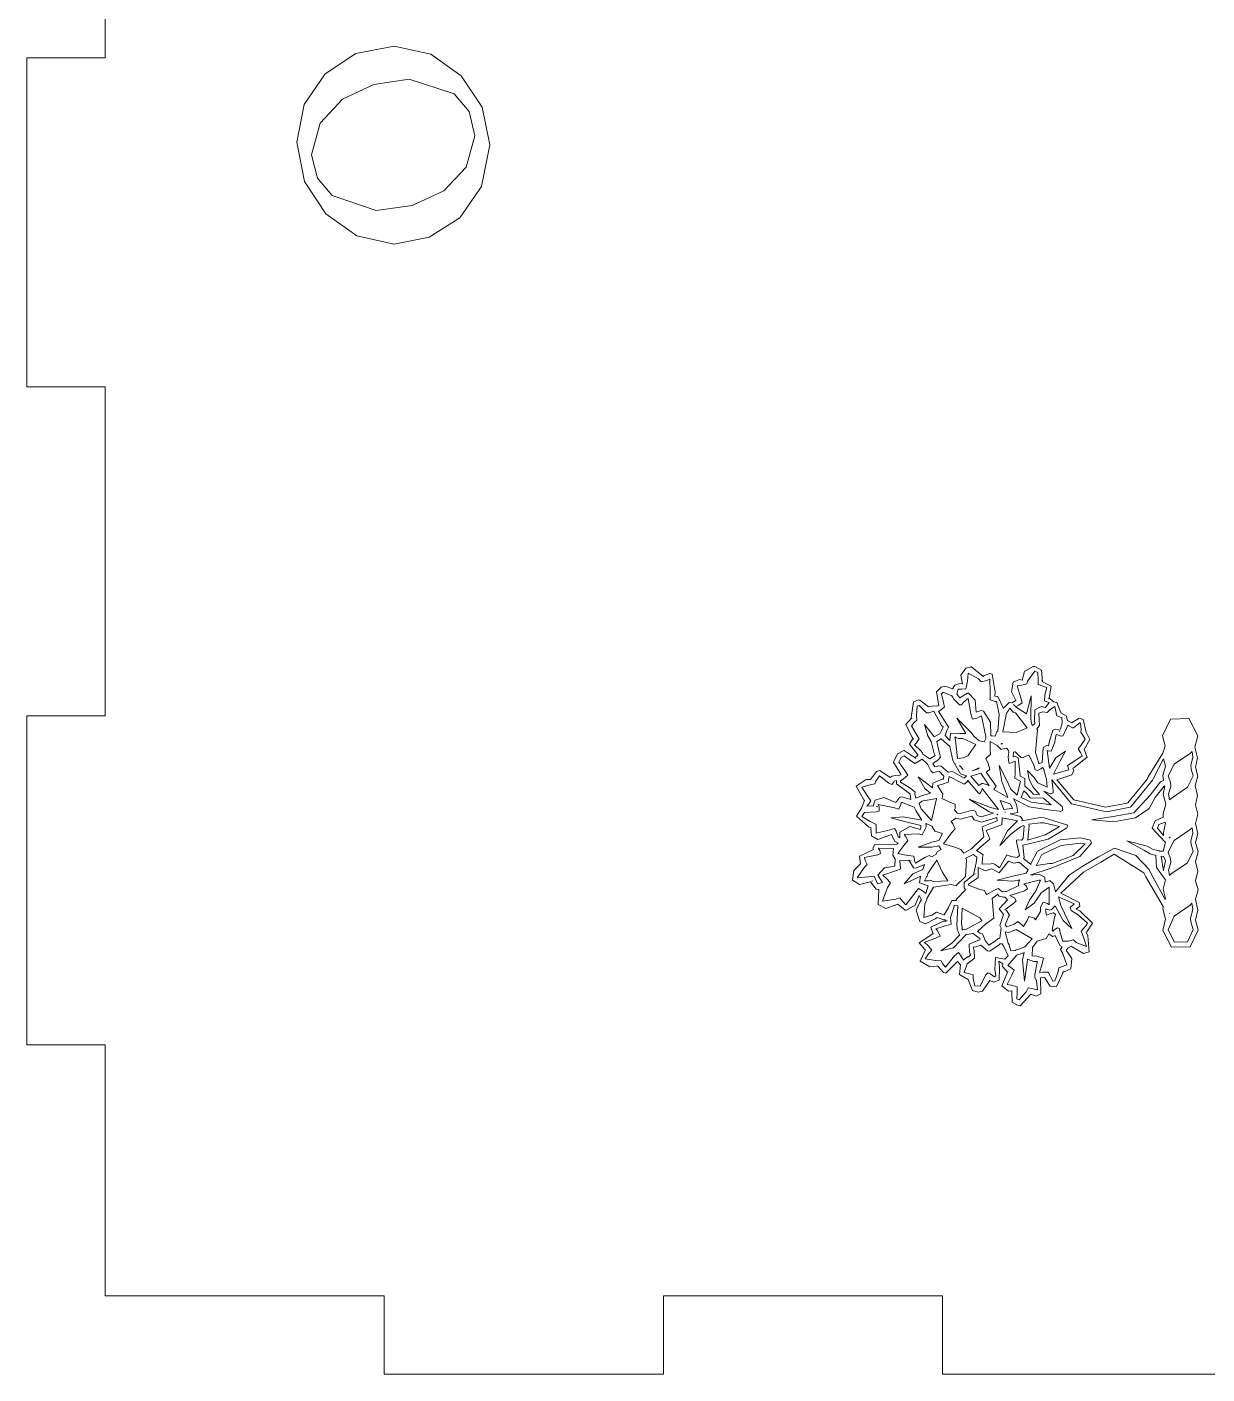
# Model space of a CAD drawing. Header units: millimetres. Extents: x 0 to 610, y 0 to 514.
# Drawn here: x 523.8 to 569.1, y 114.4 to 166.1 of the extents above; entities that cross this region are included whole.
import ezdxf

# ---------------------------------------------------------------- set-up
doc = ezdxf.new("R2010")
doc.units = ezdxf.units.MM
doc.header["$LTSCALE"] = 0.05
doc.layers.get('0').update_dxf_attribs({"plot": 0})
doc.layers.add('CUT', color=1, linetype='Continuous', lineweight=0)
doc.layers.add('ETCH', color=5, linetype='Continuous', lineweight=0)

# ---------------------------------------------------------------- blocks, each defined once
blk = doc.blocks.new('right_outer')
blk.add_lwpolyline([(-3, 176.842), (-3, 189.474), (0, 189.474), (0, 202.105), (-3, 202.105), (-3, 214.737), (0, 214.737), (0, 227.368), (-3, 227.368), (-3, 237), (-13.714, 237), (-13.714, 240), (-24.429, 240), (-24.429, 237), (-35.143, 237), (-35.143, 240), (-45.857, 240)])

msp = doc.modelspace()

# ---------------------------------------------------------------- linework, layer by layer
at = {"layer": 'ETCH'}
for p, q in [((536.415, 165.101), (535.227, 164.319)), ((537.884, 165.385), (536.415, 165.101)), ((539.284, 165.077), (537.884, 165.385)), ((537.884, 165.385), (537.884, 165.385)), ((540.453, 164.246), (539.284, 165.077)), ((535.227, 164.319), (534.432, 163.148)), ((535.9, 163.343), (537.101, 163.914)), ((537.101, 163.914), (538.461, 164.111)), ((538.461, 164.111), (540.187, 163.558)), ((538.461, 164.111), (538.461, 164.111)), ((541.256, 163.036), (540.453, 164.246)), ((540.187, 163.558), (540.759, 162.877)), ((534.432, 163.148), (534.142, 161.696)), ((535.043, 162.432), (535.9, 163.343)), ((541.554, 161.589), (541.256, 163.036)), ((534.712, 161.212), (535.043, 162.432)), ((540.759, 162.877), (540.977, 161.935)), ((540.977, 161.935), (540.647, 160.732)), ((534.142, 161.696), (534.441, 160.192)), ((541.234, 159.99), (541.554, 161.589)), ((534.932, 160.32), (534.712, 161.212)), ((535.505, 159.645), (534.932, 160.32)), ((540.647, 160.732), (539.782, 159.83)), ((534.441, 160.192), (535.252, 158.948)), ((539.782, 159.83), (538.569, 159.265)), ((540.396, 158.795), (541.234, 159.99)), ((537.194, 159.069), (535.505, 159.645)), ((538.569, 159.265), (537.194, 159.069)), ((535.252, 158.948), (536.443, 158.1)), ((539.219, 158.046), (540.396, 158.795)), ((536.443, 158.1), (537.884, 157.787)), ((537.884, 157.787), (539.219, 158.046))]:
    msp.add_line(p, q, dxfattribs=at)
for points in [[(561.983, 141.05), (561.878, 141.076), (561.642, 140.971), (561.571, 140.6), (561.74, 140.263), (561.583, 140.171), (561.485, 140.185), (561.269, 139.969), (561.262, 139.955), (561.052, 140.414), (560.927, 140.427), (560.947, 140.585), (560.829, 141.273), (560.731, 141.299), (560.515, 141.213), (560.482, 141.194), (560.036, 141.555), (559.82, 141.502), (559.63, 141.243), (559.676, 140.965), (559.689, 140.912), (559.676, 140.912), (559.591, 140.919), (559.401, 140.853), (559.309, 140.709), (559.04, 140.814), (558.87, 140.775), (558.693, 140.604), (558.778, 140.08), (558.706, 140.047), (558.595, 140.066), (558.385, 140.02), (558.057, 140.282), (557.998, 140.289), (557.808, 140.217), (557.723, 139.614), (557.73, 139.594), (557.52, 139.345), (557.749, 138.866), (557.795, 138.808), (557.776, 138.788), (557.651, 138.592), (557.979, 138.179), (557.979, 138.172), (557.868, 138.068), (557.842, 138.094), (557.455, 138.343), (557.442, 138.343), (557.192, 138.225), (557.042, 137.904), (557.324, 137.438), (557.337, 137.425), (557.232, 137.379), (557.121, 137.392), (556.99, 137.366), (556.918, 137.314), (556.518, 137.576), (556.386, 137.543), (556.157, 137.229), (556.149, 137.229), (555.999, 137.235), (555.612, 136.98), (555.901, 136.455), (555.933, 136.429), (555.809, 136.128), (555.619, 135.827), (556.084, 135.42), (556.182, 135.381), (556.175, 135.348), (556.195, 135.066), (556.437, 134.929), (556.903, 135.093), (556.961, 135.119), (557.099, 134.857), (557.223, 134.804), (557.177, 134.758), (556.325, 134.745), (556.253, 134.601), (556.273, 134.542), (555.735, 134.293), (555.781, 133.998), (555.518, 133.738), (555.467, 133.369), (555.742, 133.205), (556.142, 133.303), (556.161, 133.31), (556.377, 133.028), (556.456, 133.014), (556.475, 133.014), (556.449, 132.438), (556.744, 132.287), (557.209, 132.444), (557.485, 132.215), (557.537, 132.215), (557.869, 132.412), (558.009, 132.752), (558.022, 132.785), (558.029, 132.778), (558.114, 132.621), (558.068, 132.556), (557.91, 132.216), (558.055, 131.782), (558.266, 131.691), (558.64, 131.881), (558.718, 131.94), (558.777, 131.907), (558.981, 131.842), (559.034, 131.848), (559.066, 131.802), (558.968, 131.796), (558.47, 131.566), (558.568, 131.311), (558.554, 131.304), (558.024, 130.97), (558.246, 130.715), (558.272, 130.695), (558.253, 130.675), (558.063, 130.256), (558.436, 130.039), (558.692, 130.072), (558.744, 130.079), (558.758, 130.053), (558.961, 129.823), (559.053, 129.803), (559.505, 130.243), (559.61, 130.118), (559.57, 129.751), (559.852, 129.581), (559.891, 129.581), (560.081, 129.129), (560.291, 129.076), (560.462, 129.115), (560.744, 129.522), (560.881, 129.457), (561.097, 129.529), (561.117, 129.994), (561.091, 130.256), (561.235, 130.158), (561.228, 130.053), (561.418, 129.837), (561.195, 129.313), (561.457, 129.109), (561.582, 129.123), (561.589, 129.123), (561.582, 129.097), (561.601, 128.684), (561.824, 128.553), (561.903, 128.546), (562.309, 128.992), (562.513, 128.913), (562.703, 129.005), (562.683, 129.602), (562.677, 129.615), (562.788, 129.635), (562.853, 129.641), (562.867, 129.595), (563.05, 129.301), (563.174, 129.275), (563.299, 129.294), (563.548, 129.799), (563.548, 129.838), (563.568, 129.844), (563.843, 129.962), (563.885, 130.36), (563.672, 130.684), (563.672, 130.684), (563.731, 130.762), (563.868, 130.841), (563.868, 130.841), (563.894, 130.815), (564.34, 130.553), (564.556, 130.625), (564.504, 131.234), (564.438, 131.378), (564.438, 131.378), (564.464, 131.385), (564.674, 131.726), (564.189, 132.198), (564.058, 132.256), (564.189, 132.374), (564.163, 132.512), (563.469, 132.872), (564.34, 133.671), (565.002, 134.065), (565.507, 134.366), (566.654, 133.651), (566.733, 133.494), (567.388, 132.36), (567.381, 132.275), (567.486, 131.875), (567.375, 131.442), (567.715, 130.794), (568.423, 130.813), (568.731, 131.456), (568.633, 131.836), (568.725, 132.222), (568.627, 132.635), (568.732, 132.996), (568.634, 133.35), (568.719, 133.71), (568.627, 134.09), (568.732, 134.457), (568.634, 134.811), (568.719, 135.165), (568.627, 135.545), (568.725, 135.906), (568.627, 136.26), (568.713, 136.62), (568.621, 137), (568.725, 137.361), (568.627, 137.708), (568.713, 138.069), (568.608, 138.476), (568.726, 138.915), (568.372, 139.57), (567.677, 139.544), (567.369, 138.908), (567.467, 138.528), (567.382, 138.246), (566.818, 137.342), (566.785, 137.256), (566.038, 136.339), (566.012, 136.32), (565.184, 136.174), (563.967, 136.451), (563.312, 137.224), (563.882, 137.414), (563.967, 137.578), (563.921, 137.67), (563.98, 137.696), (564.471, 138.096), (564.36, 138.385), (564.582, 138.771), (564.432, 139.047), (564.327, 139.538), (564.163, 139.591), (563.894, 139.42), (563.888, 139.407), (563.717, 139.499), (563.671, 139.682), (563.468, 139.793), (563.468, 139.807), (563.311, 140.187), (563.186, 140.219), (563.015, 140.37), (563.015, 140.37), (563.094, 140.816), (562.766, 140.986), (562.766, 140.986), (562.727, 141.426), (562.471, 141.57), (562.399, 141.576), (562.076, 141.381), (561.983, 141.05), (561.983, 141.05)], [(559.656, 140.703), (559.819, 140.716), (559.878, 141.011), (559.911, 141.312), (560.311, 141.096), (560.403, 140.978), (560.625, 141.037), (560.737, 141.089), (560.75, 140.624), (560.75, 140.296), (560.947, 140.224), (560.999, 140.224), (561.058, 139.923), (561.104, 139.733), (561.045, 139.084), (561.006, 139.058), (560.941, 138.894), (560.836, 138.914), (560.783, 138.907), (560.764, 139.431), (560.495, 139.857), (560.403, 139.877), (560.219, 139.818), (560.178, 140.278), (559.925, 140.545), (559.885, 140.545), (559.584, 140.369), (559.531, 140.441), (559.479, 140.519), (559.531, 140.696), (559.656, 140.703), (559.656, 140.703)], [(562.461, 141.397), (562.585, 141.339), (562.592, 141.057), (562.598, 140.886), (562.769, 140.821), (562.933, 140.762), (562.854, 140.48), (562.841, 140.257), (562.933, 140.218), (563.012, 140.192), (562.88, 139.995), (562.867, 140.002), (562.71, 140.041), (562.467, 139.904), (562.448, 139.491), (562.467, 139.367), (562.363, 139.301), (562.323, 139.445), (562.31, 139.57), (562.329, 140.448), (562.153, 139.76), (561.792, 139.983), (561.759, 139.996), (561.74, 140.029), (561.851, 140.087), (561.983, 140.173), (561.924, 140.363), (561.786, 140.828), (561.97, 140.861), (562.16, 140.907), (562.186, 141.005), (562.461, 141.397), (562.461, 141.397)], [(562.749, 141.017), (562.749, 141.017), (562.723, 141.017), (562.736, 141.017), (562.749, 141.017), (562.749, 141.017)], [(558.974, 140.132), (558.882, 140.525), (558.948, 140.584), (559.276, 140.44), (559.308, 140.401), (559.361, 140.322), (559.577, 140.099), (559.656, 140.106), (559.728, 140.204), (559.904, 140.342), (560.016, 139.758), (560.081, 139.548), (560.238, 139.594), (560.415, 139.673), (560.585, 138.886), (560.585, 138.814), (560.527, 138.677), (560.337, 138.716), (560.127, 138.893), (560.127, 138.893), (560.029, 139.044), (559.478, 139.588), (559.819, 138.998), (559.583, 139.004), (559.524, 139.018), (559.23, 138.998), (559.204, 138.736), (559.02, 138.926), (559.086, 139.11), (559.158, 139.241), (559.007, 139.477), (558.771, 139.838), (558.876, 139.91), (559, 140.021), (558.974, 140.132), (558.974, 140.132)], [(562.998, 140.323), (563.017, 140.369), (562.998, 140.323), (562.998, 140.323)], [(558.168, 138.206), (558.161, 138.258), (558.076, 138.344), (557.853, 138.56), (557.925, 138.638), (558.023, 138.796), (557.912, 138.992), (557.728, 139.294), (557.84, 139.418), (557.944, 139.516), (557.925, 139.674), (557.951, 140.054), (558.03, 140.08), (558.266, 139.837), (558.324, 139.791), (558.403, 139.798), (558.586, 139.856), (558.888, 139.312), (558.953, 139.254), (558.934, 139.221), (558.822, 138.985), (558.6, 138.867), (558.502, 139.011), (558.233, 139.345), (558.358, 138.906), (558.489, 138.696), (558.6, 138.23), (558.64, 138.152), (558.443, 138.021), (558.168, 138.206), (558.168, 138.206)], [(561.511, 139.975), (561.563, 139.91), (561.642, 139.818), (561.721, 139.792), (562.173, 139.222), (562.127, 139.196), (561.747, 139.039), (561.242, 139.065), (561.379, 139.779), (561.451, 139.884), (561.511, 139.975), (561.511, 139.975)], [(561.648, 140.119), (561.72, 140.041), (561.648, 140.119), (561.648, 140.119)], [(563.24, 140.034), (563.273, 139.864), (563.299, 139.687), (563.443, 139.628), (563.508, 139.609), (563.515, 139.419), (563.502, 139.34), (563.449, 139.183), (563.43, 139.124), (563.279, 139.17), (563.155, 139.124), (563.017, 138.659), (562.998, 138.528), (562.932, 138.534), (562.782, 138.462), (562.749, 137.892), (562.624, 137.834), (562.624, 137.86), (562.493, 138.272), (562.572, 139.144), (562.546, 139.183), (562.651, 139.308), (562.637, 139.537), (562.618, 139.78), (562.768, 139.826), (562.945, 139.8), (563.05, 139.925), (563.24, 140.034), (563.24, 140.034)], [(557.742, 139.582), (557.748, 139.563), (557.742, 139.582), (557.742, 139.582)], [(564.224, 139.398), (564.25, 139.143), (564.23, 139.051), (564.316, 138.914), (564.394, 138.782), (564.23, 138.54), (564.132, 138.408), (564.224, 138.271), (564.29, 138.146), (563.922, 137.904), (563.719, 137.766), (563.778, 137.602), (563.188, 137.438), (563.437, 137.95), (563.64, 138.323), (563.273, 138.068), (563.03, 137.674), (562.945, 138.343), (562.984, 138.33), (563.089, 138.316), (563.227, 138.631), (563.292, 138.965), (563.299, 138.965), (563.371, 138.932), (563.489, 138.893), (563.541, 138.906), (563.659, 139.122), (563.738, 139.326), (563.77, 139.293), (563.914, 139.214), (563.947, 139.214), (564.078, 139.319), (564.19, 139.411), (564.224, 139.398), (564.224, 139.398)], [(557.808, 138.796), (557.821, 138.782), (557.808, 138.796), (557.808, 138.796)], [(559.138, 137.511), (558.876, 137.747), (558.784, 137.76), (558.626, 137.714), (558.554, 137.852), (558.751, 137.989), (558.849, 138.094), (558.777, 138.336), (558.712, 138.697), (558.869, 138.789), (559.203, 138.507), (559.314, 137.963), (559.609, 137.452), (559.845, 137.373), (559.753, 137.281), (559.307, 137.543), (559.138, 137.511), (559.138, 137.511)], [(559.459, 138.828), (559.551, 138.802), (559.61, 138.802), (559.708, 138.809), (560.199, 138.58), (559.891, 138.14), (559.727, 138.068), (559.504, 138.042), (559.433, 138.625), (559.44, 138.658), (559.413, 138.795), (559.394, 138.867), (559.459, 138.828), (559.459, 138.828)], [(561.523, 137.858), (561.667, 137.917), (561.707, 137.943), (561.713, 137.464), (561.7, 137.288), (561.864, 137.19), (561.917, 137.176), (561.785, 136.639), (561.536, 136.882), (561.529, 136.888), (561.385, 137.222), (561.103, 137.766), (561.195, 137.163), (561.425, 136.541), (560.9, 136.849), (560.985, 136.973), (560.854, 137.157), (560.605, 137.51), (560.638, 137.536), (560.736, 137.635), (560.67, 137.851), (560.585, 138.041), (560.657, 138.113), (560.762, 138.198), (560.755, 138.401), (560.755, 138.696), (561.017, 138.538), (561.174, 138.388), (561.305, 138.42), (561.384, 138.44), (561.456, 138.348), (561.463, 138.295), (561.449, 138.085), (561.463, 137.902), (561.476, 137.843), (561.523, 137.858), (561.523, 137.858)], [(561.163, 138.586), (561.196, 138.599), (561.196, 138.599), (561.163, 138.586), (561.163, 138.586)], [(561.209, 138.606), (561.195, 138.599), (561.182, 138.625), (561.182, 138.625), (561.228, 138.606), (561.209, 138.606), (561.209, 138.606)], [(563.418, 139.064), (563.424, 139.09), (563.424, 139.09), (563.418, 139.064), (563.418, 139.064)], [(557.598, 137.4), (557.473, 137.583), (557.25, 137.904), (557.342, 138.081), (557.454, 138.14), (557.696, 137.963), (557.867, 137.845), (558.018, 137.943), (558.142, 138.015), (558.339, 137.832), (558.358, 137.799), (558.476, 137.563), (558.555, 137.484), (558.68, 137.524), (558.798, 137.556), (558.981, 137.36), (558.968, 137.275), (558.961, 137.248), (558.908, 137.242), (558.548, 137.091), (558.541, 136.908), (558.37, 137.045), (557.984, 137.34), (558.252, 136.894), (558.468, 136.704), (558.082, 136.599), (558.049, 136.586), (557.898, 136.514), (557.859, 136.685), (557.872, 136.743), (557.702, 136.887), (557.315, 137.137), (557.309, 137.189), (557.413, 137.242), (557.598, 137.4), (557.598, 137.4)], [(562.939, 136.941), (562.579, 137.111), (562.428, 137.321), (562.185, 137.583), (562.244, 137.236), (562.408, 136.941), (562.644, 136.653), (562.401, 136.672), (562.329, 136.777), (562.087, 136.973), (562.087, 137.268), (561.897, 137.379), (561.903, 137.405), (561.831, 138.067), (561.7, 138.132), (561.635, 138.1), (561.648, 138.283), (561.694, 138.29), (561.707, 138.29), (561.825, 138.185), (561.943, 138.074), (561.996, 138.067), (562.12, 138.126), (562.219, 138.172), (562.238, 138.172), (562.415, 137.818), (562.48, 137.608), (562.565, 137.575), (562.703, 137.647), (562.761, 137.693), (562.794, 137.661), (562.873, 137.379), (562.912, 137.241), (562.939, 136.941), (562.939, 136.941)], [(568.536, 138.081), (568.451, 137.78), (568.464, 137.636), (568.549, 137.374), (568.32, 136.934), (567.697, 136.509), (567.632, 136.45), (567.599, 136.672), (567.685, 136.974), (567.671, 137.118), (567.586, 137.38), (567.815, 137.819), (568.438, 138.245), (568.503, 138.304), (568.536, 138.081), (568.536, 138.081)], [(557.906, 138.028), (557.886, 138.048), (557.893, 138.048), (557.906, 138.028), (557.906, 138.028)], [(559.426, 137.838), (559.4, 137.838), (559.426, 137.838), (559.426, 137.838), (559.426, 137.838)], [(559.715, 137.622), (559.715, 137.622), (559.571, 137.766), (559.715, 137.622), (559.715, 137.622)], [(560.337, 137.681), (560.298, 137.648), (560.062, 137.57), (560.337, 137.681), (560.337, 137.681)], [(563.876, 136.305), (565.222, 135.993), (566.131, 136.168), (566.157, 136.187), (566.989, 137.203), (567.022, 137.288), (567.402, 138.029), (567.487, 137.747), (567.383, 137.386), (567.409, 137.196), (567.291, 137.144), (566.897, 136.633), (566.261, 135.951), (565.468, 135.813), (564.656, 135.689), (565.482, 135.61), (566.333, 135.761), (566.852, 136.127), (567.081, 136.547), (567.428, 136.973), (567.461, 136.98), (567.395, 136.672), (567.493, 136.285), (567.389, 135.912), (567.395, 135.787), (567.087, 135.65), (566.976, 135.368), (567.461, 134.843), (567.481, 134.843), (567.487, 134.83), (567.389, 134.489), (567.258, 134.489), (567.251, 134.496), (567.212, 134.496), (566.989, 134.561), (566.779, 134.679), (565.993, 134.876), (566.675, 134.509), (566.897, 134.384), (567.113, 134.312), (567.134, 133.851), (567.474, 133.395), (567.487, 133.388), (567.487, 133.382), (567.389, 133.021), (567.487, 132.667), (567.474, 132.634), (566.93, 133.618), (566.851, 133.775), (566.339, 134.323), (565.528, 134.601), (564.912, 134.267), (564.282, 133.893), (563.779, 133.565), (563.266, 132.917), (563.181, 133.225), (563.056, 133.343), (563.017, 133.35), (562.86, 133.297), (562.853, 133.487), (562.617, 133.598), (562.316, 133.566), (562.316, 133.572), (563.096, 133.828), (564.198, 134.277), (564.636, 134.791), (564.603, 134.902), (564.203, 134.994), (563.443, 134.915), (562.569, 134.487), (562.329, 134.024), (562.316, 133.972), (562.034, 134.208), (562.06, 134.24), (562.001, 134.712), (562.021, 134.712), (562.977, 134.948), (563.456, 135.23), (563.698, 135.374), (563.738, 135.485), (562.827, 135.767), (562.689, 135.774), (561.962, 135.643), (561.962, 135.649), (561.995, 135.695), (561.923, 135.82), (561.516, 135.918), (561.601, 135.925), (561.811, 135.964), (561.759, 136.272), (561.654, 136.495), (562.244, 136.18), (562.991, 136.069), (563.417, 136.016), (563.456, 136.009), (563.542, 136.062), (563.516, 136.193), (562.814, 136.783), (563.07, 136.685), (563.089, 136.685), (563.168, 136.725), (563.174, 136.829), (563.116, 137.216), (563.116, 137.216), (563.122, 137.216), (563.876, 136.305), (563.876, 136.305)], [(556.091, 136.299), (556.169, 136.417), (556.032, 136.62), (555.822, 136.934), (556.143, 137.032), (556.327, 137.065), (556.366, 137.17), (556.51, 137.373), (556.87, 137.091), (556.982, 137.045), (557.054, 137.137), (557.073, 137.176), (557.158, 137.19), (557.158, 137.065), (557.663, 136.698), (557.689, 136.685), (557.708, 136.469), (557.368, 136.567), (557.283, 136.553), (557.132, 136.357), (556.667, 136.547), (556.345, 136.442), (556.267, 136.206), (556.181, 136.219), (556.024, 136.206), (556.091, 136.299), (556.091, 136.299)], [(561.071, 136.082), (560.77, 136.154), (559.951, 136.475), (560.711, 135.997), (560.881, 135.944), (560.403, 135.8), (560.252, 135.846), (560.219, 135.925), (560.2, 136.003), (560.115, 136.062), (559.99, 136.029), (559.603, 135.925), (559.492, 135.944), (559.387, 136.075), (559.407, 136.115), (559.413, 136.285), (559.289, 136.325), (558.902, 136.502), (558.922, 136.555), (558.935, 136.686), (558.896, 136.738), (558.732, 137.007), (558.928, 137.053), (559.138, 137.132), (559.171, 137.276), (559.178, 137.348), (559.623, 137.125), (559.761, 137.053), (559.853, 137.138), (559.892, 137.197), (560.174, 136.869), (560.298, 136.725), (560.344, 136.685), (560.383, 136.738), (560.442, 136.856), (560.449, 136.895), (561.071, 136.082), (561.071, 136.082)], [(560.429, 137.078), (560.324, 137.006), (560.016, 137.36), (560.396, 137.472), (560.697, 137.013), (560.711, 136.994), (560.691, 137.013), (560.488, 137.078), (560.429, 137.078), (560.429, 137.078)], [(562.801, 136.515), (563.096, 136.265), (563.011, 136.272), (562.329, 136.37), (561.949, 136.547), (562.047, 136.796), (562.151, 136.711), (562.283, 136.534), (562.801, 136.515), (562.801, 136.515)], [(557.224, 135.033), (557.146, 135.249), (557.087, 135.347), (556.812, 135.282), (556.373, 135.177), (556.379, 135.309), (556.373, 135.505), (556.15, 135.623), (555.822, 135.813), (555.927, 135.971), (556.373, 135.997), (556.497, 136.023), (556.49, 136.18), (556.451, 136.278), (557.08, 136.147), (557.251, 136.094), (557.316, 136.245), (557.349, 136.369), (557.84, 136.166), (557.899, 136.048), (558.128, 135.668), (557.414, 135.805), (556.942, 135.759), (557.466, 135.628), (558.089, 135.471), (558.089, 135.406), (558.082, 135.314), (558.082, 135.314), (557.676, 135.425), (557.289, 135.215), (557.283, 134.992), (557.224, 135.033), (557.224, 135.033)], [(556.372, 136.194), (556.379, 136.194), (556.444, 136.181), (556.372, 136.194), (556.372, 136.194)], [(558.109, 136.102), (558.076, 136.167), (558.024, 136.318), (558.128, 136.397), (558.181, 136.416), (558.712, 136.501), (558.698, 136.488), (558.502, 135.655), (558.109, 136.102), (558.109, 136.102)], [(561.137, 136.429), (561.523, 136.305), (561.582, 136.18), (561.608, 136.121), (561.589, 136.121), (561.281, 136.082), (561.137, 136.429), (561.137, 136.429)], [(557.48, 134.752), (557.598, 134.877), (557.519, 135.041), (557.454, 135.119), (557.998, 135.152), (558.142, 135.113), (558.292, 135.421), (558.299, 135.539), (558.515, 135.447), (558.633, 135.25), (558.922, 135.165), (558.778, 134.896), (558.509, 134.824), (557.991, 134.641), (558.516, 134.641), (558.784, 134.693), (558.87, 134.549), (558.726, 134.471), (558.667, 134.359), (558.496, 134.261), (558.411, 134.32), (558.247, 134.235), (557.893, 134.025), (557.854, 134.123), (557.821, 134.287), (557.598, 134.319), (557.212, 134.391), (557.48, 134.752), (557.48, 134.752)], [(558.286, 135.538), (558.286, 135.538), (558.266, 135.519), (558.286, 135.538), (558.286, 135.538)], [(561.006, 135.781), (561.019, 135.643), (561.019, 135.643), (560.449, 135.414), (560.508, 135.034), (560.043, 134.588), (560.017, 134.555), (559.741, 134.411), (559.63, 134.549), (559.394, 134.634), (558.968, 134.759), (559.269, 135.191), (559.413, 135.335), (559.315, 135.532), (559.25, 135.624), (559.44, 135.749), (559.617, 135.716), (560.049, 135.821), (560.135, 135.689), (560.417, 135.591), (561.006, 135.781), (561.006, 135.781)], [(561.799, 135.643), (561.661, 135.512), (561.419, 135.263), (561.13, 134.699), (561.543, 135.138), (561.916, 135.413), (561.949, 135.427), (562.047, 135.466), (562.053, 135.44), (562.014, 134.988), (561.968, 134.909), (561.824, 134.923), (561.765, 134.909), (561.765, 134.851), (561.805, 134.667), (561.877, 134.313), (561.785, 134.241), (561.542, 134.281), (561.398, 134.346), (561.273, 134.143), (561.116, 133.841), (560.939, 133.973), (560.874, 134.012), (560.795, 133.993), (560.448, 133.979), (560.455, 134.235), (560.487, 134.346), (560.395, 134.411), (560.232, 134.509), (560.664, 134.877), (560.736, 134.949), (560.677, 135.125), (560.605, 135.276), (561.091, 135.453), (561.195, 135.499), (561.215, 135.682), (561.208, 135.767), (561.799, 135.643), (561.799, 135.643)], [(561.039, 135.873), (561.019, 135.892), (561.013, 135.905), (561.059, 135.892), (561.039, 135.873), (561.039, 135.873)], [(561.321, 135.984), (561.321, 135.984), (561.34, 135.977), (561.321, 135.984), (561.321, 135.984)], [(562.238, 135.525), (562.684, 135.571), (562.815, 135.565), (563.412, 135.433), (562.874, 135.112), (562.192, 134.909), (562.199, 134.915), (562.252, 135.473), (562.238, 135.525), (562.238, 135.525)], [(567.487, 135.558), (567.402, 135.197), (567.409, 135.079), (567.179, 135.368), (567.232, 135.505), (567.468, 135.597), (567.487, 135.558), (567.487, 135.558)], [(568.536, 135.178), (568.451, 134.877), (568.464, 134.739), (568.549, 134.477), (568.32, 134.038), (567.697, 133.612), (567.632, 133.547), (567.599, 133.75), (567.685, 134.051), (567.671, 134.189), (567.586, 134.451), (567.815, 134.89), (568.431, 135.316), (568.503, 135.381), (568.536, 135.178), (568.536, 135.178)], [(567.625, 135.007), (567.658, 135.027), (567.632, 135.001), (567.625, 135.007), (567.625, 135.007)], [(556.438, 133.232), (556.366, 133.369), (556.301, 133.526), (556.078, 133.5), (555.652, 133.461), (555.934, 133.867), (556.032, 133.972), (555.96, 134.123), (555.934, 134.241), (556.445, 134.339), (556.55, 134.397), (556.524, 134.509), (556.458, 134.601), (557.048, 134.581), (557.016, 134.326), (557.108, 134.182), (557.088, 133.913), (556.7, 133.848), (556.44, 133.566), (556.616, 133.284), (556.438, 133.232), (556.438, 133.232)], [(562.52, 133.933), (562.526, 133.952), (562.734, 134.354), (563.483, 134.706), (564.204, 134.785), (564.401, 134.765), (563.942, 134.312), (563.13, 134.011), (563.032, 134.011), (562.52, 133.933), (562.52, 133.933)], [(557.519, 132.425), (557.388, 132.569), (557.29, 132.687), (557.132, 132.641), (556.621, 132.569), (556.811, 133.094), (556.929, 133.27), (556.778, 133.434), (556.634, 133.559), (557.152, 133.736), (557.329, 133.808), (557.303, 133.939), (557.29, 134.123), (557.421, 134.109), (557.611, 134.123), (557.65, 134.123), (557.808, 133.848), (557.906, 133.828), (558.227, 133.972), (558.168, 133.782), (557.788, 133.612), (557.454, 133.225), (557.847, 133.408), (558.076, 133.526), (558.044, 133.264), (558.378, 133.153), (558.286, 132.864), (558.194, 132.936), (558.004, 133.054), (557.82, 132.818), (557.519, 132.425), (557.519, 132.425)], [(557.69, 134.116), (557.69, 134.116), (557.716, 134.123), (557.69, 134.116), (557.69, 134.116)], [(558.201, 131.934), (558.247, 132.452), (558.326, 132.622), (558.319, 132.662), (558.574, 133.101), (559.256, 133.199), (559.256, 133.199), (559.256, 133.199), (559.44, 133.153), (559.8, 133.514), (559.839, 134.136), (559.846, 134.175), (559.82, 134.195), (559.813, 134.214), (560.102, 134.352), (560.239, 134.253), (560.22, 134.031), (560.115, 133.579), (559.755, 133.284), (559.755, 133.081), (559.801, 132.996), (559.467, 132.635), (559.46, 132.596), (559.283, 132.596), (559.152, 132.327), (558.987, 132.045), (558.876, 132.084), (558.692, 132.137), (558.509, 132.032), (558.201, 131.934), (558.201, 131.934)], [(558.371, 133.35), (558.227, 133.343), (558.306, 133.494), (558.332, 133.52), (558.358, 133.631), (558.712, 134.142), (558.908, 133.684), (559.124, 133.35), (558.56, 133.324), (558.488, 133.356), (558.371, 133.35), (558.371, 133.35)], [(561.812, 134.044), (561.819, 134.044), (561.884, 134.044), (562.212, 133.762), (562.133, 133.638), (561.622, 133.52), (561.019, 133.369), (561.622, 133.336), (561.897, 133.382), (561.858, 133.336), (561.839, 133.186), (561.858, 133.16), (561.379, 132.937), (561.34, 132.93), (561.222, 132.924), (561.065, 133.055), (560.894, 132.97), (560.619, 132.826), (560.579, 132.884), (560.533, 132.97), (560.35, 133.009), (559.917, 133.173), (559.917, 133.219), (560.245, 133.435), (560.291, 133.468), (560.291, 133.632), (560.298, 133.861), (560.567, 133.73), (560.822, 133.802), (561.104, 133.651), (561.458, 134.097), (561.661, 134.025), (561.812, 134.044), (561.812, 134.044)], [(567.409, 134.28), (567.487, 134.109), (567.402, 133.756), (567.402, 133.73), (567.317, 134.287), (567.409, 134.28), (567.409, 134.28)], [(560.127, 133.592), (560.127, 133.592), (560.193, 133.618), (560.127, 133.592), (560.127, 133.592)], [(556.215, 133.336), (556.247, 133.35), (556.215, 133.336), (556.215, 133.336), (556.215, 133.336)], [(559.44, 133.369), (559.433, 133.362), (559.44, 133.369), (559.44, 133.369)], [(563.018, 132.418), (562.952, 132.471), (562.788, 132.53), (562.69, 132.333), (562.684, 132.189), (562.684, 132.189), (562.684, 132.17), (562.494, 131.848), (562.448, 131.914), (562.232, 131.979), (562.173, 131.828), (562.029, 131.586), (561.97, 131.658), (561.82, 131.782), (561.676, 131.684), (561.387, 131.58), (561.328, 131.652), (561.46, 131.966), (561.492, 132.025), (561.374, 132.202), (561.316, 132.234), (561.663, 132.49), (561.755, 132.582), (561.683, 132.686), (561.506, 132.778), (562.076, 132.962), (562.181, 133.034), (562.135, 133.152), (562.05, 133.23), (562.633, 133.374), (562.686, 133.368), (562.535, 133.007), (562.535, 132.994), (562.522, 132.968), (562.266, 132.601), (562.102, 132.233), (562.436, 132.489), (562.692, 132.856), (562.711, 132.882), (563.012, 133.105), (563.018, 132.418), (563.018, 132.418)], [(559.033, 130.027), (558.941, 130.158), (558.869, 130.269), (558.659, 130.283), (558.253, 130.348), (558.384, 130.538), (558.509, 130.689), (558.338, 130.905), (558.22, 130.983), (558.588, 131.114), (558.83, 131.226), (558.732, 131.442), (558.673, 131.507), (558.988, 131.599), (559.25, 131.678), (559.23, 131.94), (559.355, 132.32), (559.368, 132.412), (559.375, 132.412), (559.506, 132.379), (559.472, 131.626), (559.485, 131.566), (559.485, 131.494), (559.564, 131.291), (559.584, 131.278), (559.276, 130.951), (558.856, 130.656), (559.341, 130.774), (559.826, 131.285), (559.839, 131.285), (560.101, 131.317), (560.337, 131.141), (560.351, 131.134), (560.357, 131.088), (560.357, 131.075), (560.18, 131.016), (559.944, 130.911), (559.963, 130.603), (559.996, 130.492), (559.931, 130.433), (559.911, 130.446), (559.734, 130.309), (559.728, 130.302), (559.616, 130.485), (559.538, 130.597), (559.387, 130.472), (559.033, 130.027), (559.033, 130.027)], [(561.321, 132.714), (561.419, 132.616), (561.104, 132.268), (561.261, 132.052), (561.13, 131.626), (561.169, 131.534), (561.13, 131.148), (561.058, 131.134), (560.94, 131.03), (560.697, 130.872), (560.56, 131.056), (560.56, 131.056), (560.541, 131.134), (560.462, 131.305), (560.37, 131.338), (560.265, 131.396), (560.573, 131.678), (560.888, 131.914), (560.835, 132.668), (561.032, 132.826), (561.032, 132.832), (561.097, 132.76), (561.261, 132.721), (561.321, 132.714), (561.321, 132.714)], [(563.974, 132.458), (563.961, 132.451), (563.824, 132.326), (563.856, 132.202), (564.132, 132.038), (564.492, 131.717), (564.427, 131.612), (564.244, 131.409), (564.329, 131.179), (564.447, 130.819), (564.047, 130.983), (563.949, 131.075), (563.746, 131.029), (563.536, 131.029), (563.444, 131.343), (563.411, 131.52), (563.339, 131.546), (563.208, 131.467), (563.155, 131.415), (563.136, 131.454), (563.228, 131.933), (563.254, 132.057), (563.188, 132.116), (563.038, 132.077), (562.92, 132.024), (562.887, 132.149), (562.894, 132.273), (563.038, 132.221), (563.11, 132.24), (563.247, 132.391), (563.555, 131.827), (563.883, 131.512), (563.47, 132.403), (563.378, 132.731), (563.404, 132.718), (563.974, 132.458), (563.974, 132.458)], [(568.536, 132.242), (568.444, 131.908), (568.457, 131.77), (568.542, 131.475), (568.32, 130.997), (567.822, 130.99), (567.586, 131.462), (567.815, 131.986), (568.431, 132.412), (568.497, 132.484), (568.536, 132.242), (568.536, 132.242)], [(560.357, 131.927), (560.435, 131.816), (560.429, 131.809), (559.839, 131.494), (559.832, 131.494), (559.708, 131.468), (559.675, 131.455), (559.682, 131.501), (559.675, 131.593), (559.656, 131.678), (559.682, 132.301), (560.357, 131.927), (560.357, 131.927)], [(567.632, 132.091), (567.645, 132.098), (567.632, 132.091), (567.632, 132.091), (567.632, 132.091)], [(559.105, 131.822), (559.086, 131.822), (559.105, 131.822), (559.105, 131.822)], [(561.858, 130.728), (561.747, 130.695), (561.707, 130.676), (561.55, 130.663), (561.491, 130.82), (561.485, 130.892), (561.439, 130.957), (561.327, 131.39), (561.471, 131.357), (561.747, 131.482), (562.363, 131.114), (562.087, 130.813), (561.858, 130.728), (561.858, 130.728)], [(560.933, 129.935), (560.973, 129.692), (560.907, 129.666), (560.763, 129.771), (560.659, 129.81), (560.58, 129.725), (560.364, 129.305), (560.167, 129.319), (560.095, 129.594), (560.095, 129.738), (559.917, 129.791), (559.754, 129.823), (559.872, 130.164), (560.069, 130.315), (560.147, 130.373), (560.134, 130.669), (560.095, 130.793), (560.101, 130.793), (560.206, 130.813), (560.396, 130.872), (560.645, 130.656), (560.737, 130.643), (561.105, 130.905), (561.118, 130.924), (561.177, 130.931), (561.209, 130.924), (561.281, 130.819), (561.439, 130.472), (561.445, 130.472), (561.321, 130.335), (560.96, 130.407), (560.933, 129.935), (560.933, 129.935)], [(563.424, 130.859), (563.516, 130.813), (563.497, 130.787), (563.458, 130.715), (563.523, 130.577), (563.7, 130.119), (563.556, 130.066), (563.392, 130.007), (563.352, 129.811), (563.241, 129.503), (563.156, 129.496), (563.07, 129.667), (562.978, 129.837), (562.756, 129.844), (562.644, 129.831), (562.742, 130.113), (562.801, 130.381), (562.526, 130.453), (562.369, 130.46), (562.375, 130.774), (562.382, 130.788), (562.552, 131.024), (562.9, 131.135), (563.004, 131.312), (563.142, 131.214), (563.161, 131.214), (563.246, 131.24), (563.424, 130.859), (563.424, 130.859)], [(562.461, 129.653), (562.526, 129.509), (562.565, 129.155), (562.408, 129.194), (562.205, 129.233), (562.133, 129.089), (561.871, 128.775), (561.779, 128.821), (561.786, 129.076), (561.793, 129.279), (561.557, 129.338), (561.399, 129.371), (561.583, 129.725), (561.675, 129.915), (561.531, 130.026), (561.426, 130.098), (561.747, 130.465), (561.754, 130.479), (561.793, 130.498), (561.898, 130.531), (562.062, 130.589), (561.99, 130.314), (562.075, 129.488), (562.173, 130.209), (562.192, 130.334), (562.435, 130.242), (562.52, 130.242), (562.573, 130.242), (562.56, 130.223), (562.462, 129.737), (562.461, 129.653), (562.461, 129.653)], [(563.555, 129.876), (563.555, 129.895), (563.555, 129.876), (563.555, 129.876)]]:
    msp.add_lwpolyline(points, dxfattribs=at)

# ---------------------------------------------------------------- block references
at = {"layer": 'CUT', "rotation": 180}
msp.add_blockref('right_outer', (523.787, 354.413), dxfattribs=at)

doc.saveas('drawing.dxf')
